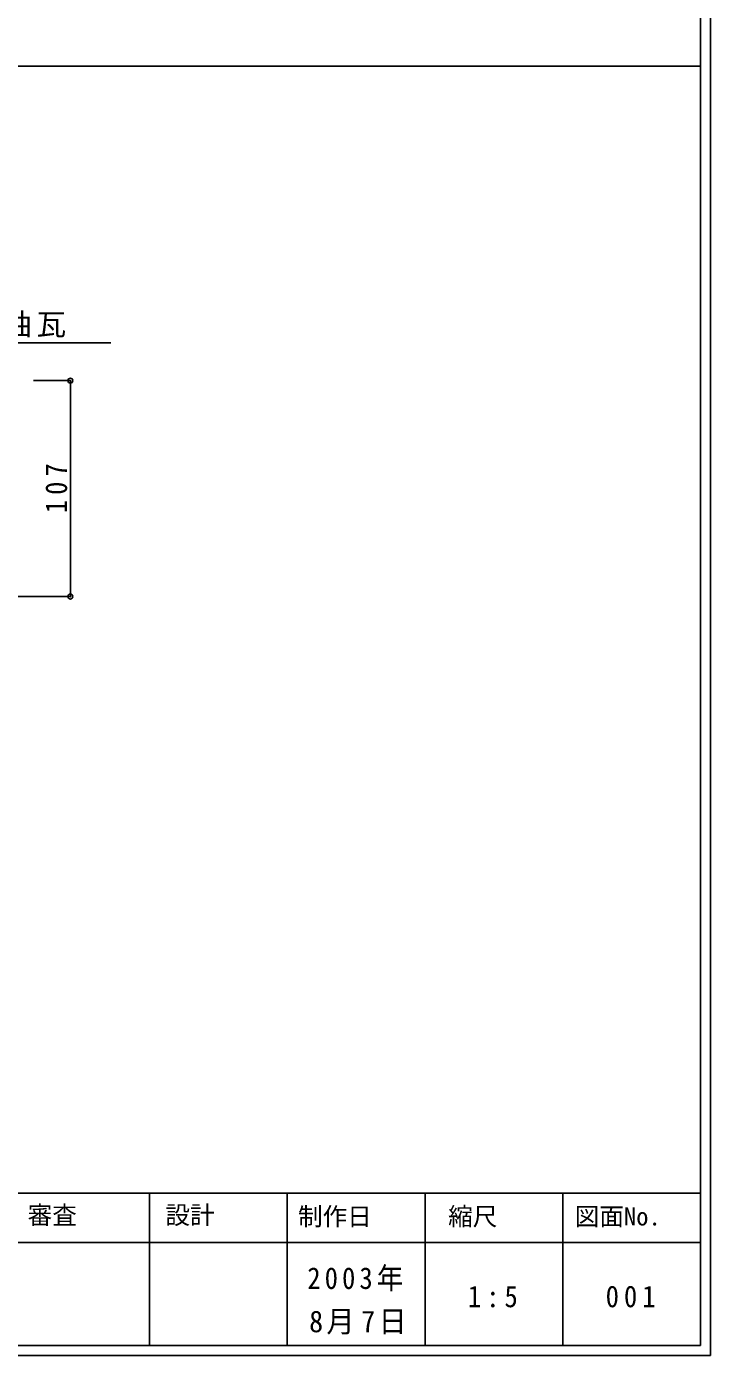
# Model space of a CAD drawing. Units: millimetres, scale not verified. Extents: x -2052 to 1987, y -1380 to 1404.
# Drawn here: x -409 to -62, y 54 to 729 of the extents above; entities that cross this region are included whole.
import ezdxf
from ezdxf.enums import TextEntityAlignment as Align

# ---------------------------------------------------------------- set-up
doc = ezdxf.new("R2010")
doc.units = ezdxf.units.MM
doc.header["$LTSCALE"] = 5
doc.header["$PDMODE"] = 32
doc.header["$PDSIZE"] = 2.5
for name, color, linetype in [('A-0_ﾚｲﾔ-160', 7, 'Continuous'), ('A-1_ﾚｲﾔ-161', 3, 'Continuous'), ('A-4_ﾚｲﾔ-164', 3, 'Continuous'), ('A-5_ﾚｲﾔ-165', 7, 'Continuous'), ('A-B_ﾚｲﾔ-171', 3, 'Continuous')]:
    doc.layers.add(name, color=color, linetype=linetype)
doc.styles.add('ＭＳ ゴシック', font='')
doc.styles.get('ＭＳ ゴシック').set_extended_font_data('MS Gothic')

msp = doc.modelspace()

# ---------------------------------------------------------------- linework, layer by layer
at = {"layer": 'A-0_ﾚｲﾔ-160'}
for p, q in [((-61.96, 1404.417), (-61.96, 54.418)), ((-61.96, 54.418), (-2051.96, 54.418))]:
    msp.add_line(p, q, dxfattribs=at)
at = {"layer": 'A-0_ﾚｲﾔ-160', "color": 2}
for p in [(-66.96, 1399.418), (-2046.96, 59.418)]:
    msp.add_line(p, (-66.96, 59.418), dxfattribs=at)
at = {"layer": 'A-0_ﾚｲﾔ-160', "color": 4}
for p, q in [((-66.96, 709.379), (-2046.96, 709.379)), ((-2046.96, 136.778), (-66.96, 136.778)), ((-346.96, 136.778), (-346.96, 59.418)), ((-276.96, 136.778), (-276.96, 59.418)), ((-206.96, 136.778), (-206.96, 59.418)), ((-136.96, 136.778), (-136.96, 59.418)), ((-716.738, 111.768), (-66.96, 111.768))]:
    msp.add_line(p, q, dxfattribs=at)
at = {"layer": 'A-1_ﾚｲﾔ-161', "color": 7}
for p in [(-387.163, 549.587), (-387.163, 439.898)]:
    msp.add_point(p, dxfattribs=at)
at = {"layer": 'A-5_ﾚｲﾔ-165'}
for p, q in [((-448.189, 568.689), (-366.629, 568.689)), ((-405.948, 549.587), (-387.163, 549.587)), ((-387.163, 549.587), (-387.163, 439.898)), ((-496.948, 439.898), (-387.163, 439.898))]:
    msp.add_line(p, q, dxfattribs=at)

# ---------------------------------------------------------------- texts
at = {"layer": 'A-0_ﾚｲﾔ-160', "style": 'ＭＳ ゴシック'}
for s, p in [('審査', (-408.87, 118.392)), ('設計', (-338.87, 118.392)), ('制作日', (-271.487, 117.665)), ('縮尺', (-195.237, 117.665)), ('図面No.', (-130.893, 117.665))]:
    msp.add_text(s, height=9.164, dxfattribs=at).set_placement(p, align=Align.BOTTOM_LEFT)
at = {"layer": 'A-1_ﾚｲﾔ-161', "insert": (-388.663, 482.242), "char_height": 11, "attachment_point": 7, "rotation": 90, "style": 'ＭＳ ゴシック'}
msp.add_mtext('\\T1.38;\\W0.9;107', dxfattribs=at)
at = {"layer": 'A-4_ﾚｲﾔ-164', "char_height": 11, "attachment_point": 7, "style": 'ＭＳ ゴシック'}
for s, insert in [('\\T1.31;\\W0.9;2003年', (-266.757, 86.973)), ('\\T1.38;\\W0.9;1:5', (-185.174, 78.727)), ('\\T1.38;\\W0.9;001', (-115.173, 78.727)), ('\\T1.24;\\W0.95;8月7日', (-265.841, 64.983))]:
    msp.add_mtext(s, dxfattribs=dict(at, insert=insert))
at = {"layer": 'A-B_ﾚｲﾔ-171', "insert": (-439.426, 571.44), "char_height": 11, "attachment_point": 7, "style": 'ＭＳ ゴシック'}
msp.add_mtext('\\T1.17;右袖瓦', dxfattribs=at)

doc.saveas('drawing.dxf')
